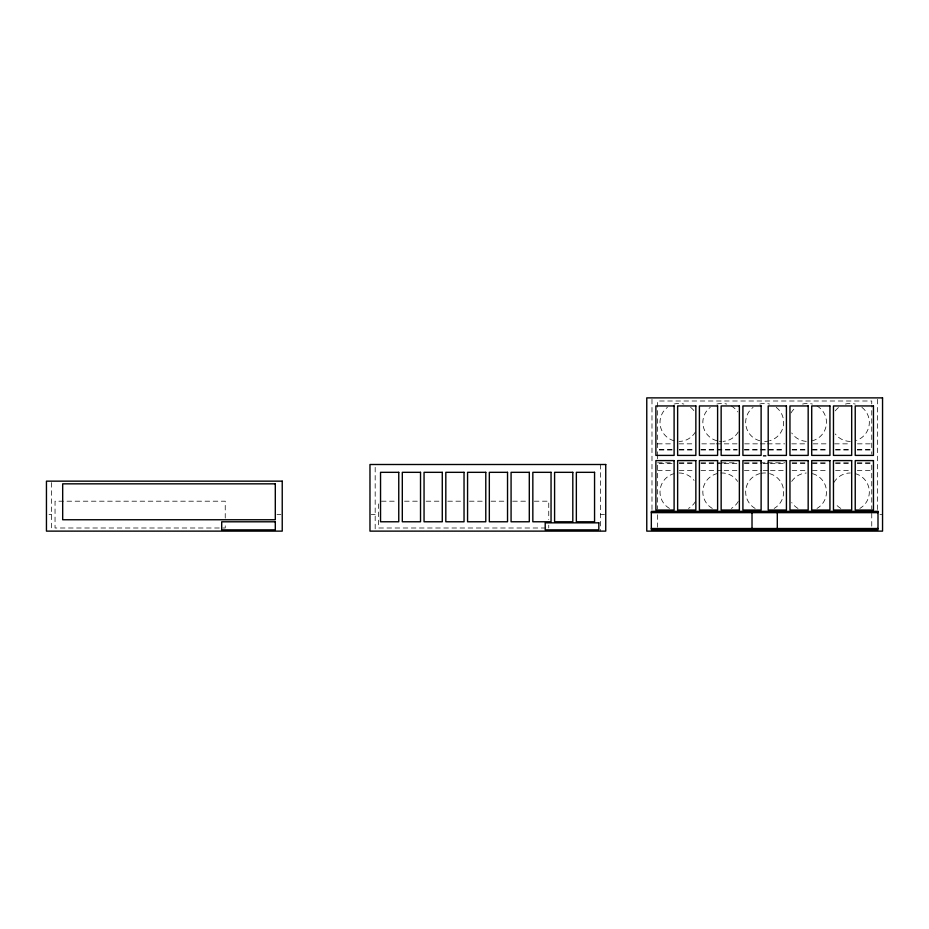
<?xml version="1.0" encoding="UTF-8"?>
<svg xmlns="http://www.w3.org/2000/svg" width="929" height="929" viewBox="0 0 929 929"><rect width="100%" height="100%" fill="white"/><g stroke="black" fill="none" stroke-linecap="round" stroke-linejoin="round"><path stroke-width="0.7" stroke-dasharray="4.64 3.48" d="M657.569 443.841L671.853 443.841M678.994 443.841L694.695 443.841M701.836 443.841L714.691 443.841M716.12 443.841L737.533 443.841M744.675 443.841L758.947 443.841M760.375 443.841L766.088 443.841M767.517 443.841L784.657 443.841M791.787 443.841L806.07 443.841M813.212 443.841L827.484 443.841M834.625 443.841L850.337 443.841M857.467 443.841L871.75 443.841M672.05 449.45L657.569 449.45L657.569 401.003L871.75 401.003L871.75 403.86M679.285 449.45L693.754 449.45M700.989 449.45L737.161 449.45M744.408 449.45L784.924 449.45M792.158 449.45L806.627 449.45M812.422 449.45L828.331 449.45M835.577 449.45L850.047 449.45M857.281 449.45L871.75 449.45L871.75 405.288M672.05 450.008L657.569 450.008L657.569 455.616M679.285 450.008L693.754 450.008M700.989 450.008L737.161 450.008M744.408 450.008L784.924 450.008M792.158 450.008L806.627 450.008M812.422 450.008L828.331 450.008M835.577 450.008L850.047 450.008M857.281 450.008L871.75 450.008L871.75 454.211M763.22 455.616L766.111 455.616M763.22 456.174L766.111 456.174M657.569 462.816L672.05 462.816M679.285 462.816L693.754 462.816M700.989 462.816L719.801 462.816M721.252 462.816L737.161 462.816M744.408 462.816L758.877 462.816M760.317 462.816L766.111 462.816M767.551 462.816L784.924 462.816M792.158 462.816L806.627 462.816M812.422 462.816L828.331 462.816M835.577 462.816L850.047 462.816M857.281 462.816L871.75 462.816M672.05 463.362L657.569 463.362L657.569 509.104M679.285 463.362L693.754 463.362M700.989 463.362L722.692 463.362M724.144 463.362L737.161 463.362M744.408 463.362L761.768 463.362M763.22 463.362L769.003 463.362M770.455 463.362L784.924 463.362M792.158 463.362L806.627 463.362M812.422 463.362L828.331 463.362M835.577 463.362L850.047 463.362M857.281 463.362L871.75 463.362L871.75 509.104M657.569 470.55L672.05 470.55M679.285 470.55L693.754 470.55M700.989 470.55L722.692 470.55M724.144 470.55L737.161 470.55M744.408 470.55L761.768 470.55M763.22 470.55L769.003 470.55M770.455 470.55L784.924 470.55M792.158 470.55L806.627 470.55M812.422 470.55L828.331 470.55M835.577 470.55L850.047 470.55M857.281 470.55L871.75 470.55M381.447 501.195L397.31 501.195M404.521 501.195L418.944 501.195M426.156 501.195L440.578 501.195M447.79 501.195L462.212 501.195M469.424 501.195L483.846 501.195M491.058 501.195L506.92 501.195M512.692 501.195L527.115 501.195M534.326 501.195L548.749 501.195L548.749 519.543M49.051 514.469L51.652 514.469M277.016 514.469L280.918 514.469M371.275 514.469L375.177 514.469M600.54 514.469L604.442 514.469M879.949 514.469L882.55 514.469M545.869 527.997L378.556 527.997L378.556 501.195M877.348 399.319L877.348 510.149M871.75 513.389L871.75 527.219M657.569 456.174L657.569 458.833M657.569 514.771L657.569 527.219M651.984 399.319L651.984 510.149M600.54 464.5L600.54 531.121M548.749 525.175L548.749 527.997M375.177 467.357L375.177 529.727M225.236 518.127L225.236 501.195L55.043 501.195L55.043 527.997L225.236 527.997L225.236 523.77M51.652 482.581L51.652 529.727M861.903 407.343A18.998 18.998 0 0 1 856.433 440.416M850.337 441.414A18.998 18.998 0 0 1 835.264 433.982M835.264 410.85A18.998 18.998 0 0 1 838.771 407.343M845.413 404.069A18.998 18.998 0 0 1 855.249 404.069M816.997 405.973A18.998 18.998 0 0 1 812.41 440.764M806.256 441.38A18.998 18.998 0 0 1 791.694 432.972M791.043 412.917A18.998 18.998 0 0 1 795.932 407.343M802.586 404.069A18.998 18.998 0 0 1 812.41 404.069M776.226 407.343A18.998 18.998 0 0 1 769.584 440.764M768.376 441.054A18.998 18.998 0 0 1 764.66 441.414M759.748 440.764A18.998 18.998 0 0 1 753.094 407.343M759.748 404.069A18.998 18.998 0 0 1 769.584 404.069M738.276 431.915A18.998 18.998 0 0 1 723.064 441.38M721.833 441.414A18.998 18.998 0 0 1 719.348 441.252M716.909 440.764A18.998 18.998 0 0 1 710.267 407.343M716.909 404.069A18.998 18.998 0 0 1 726.745 404.069M731.332 405.973A18.998 18.998 0 0 1 737.626 411.872M695.449 431.915A18.998 18.998 0 0 1 678.994 441.414M674.071 440.764A18.998 18.998 0 0 1 667.428 407.343M674.071 404.069A18.998 18.998 0 0 1 683.907 404.069M690.561 407.343A18.998 18.998 0 0 1 694.068 410.85M855.249 473.627A18.998 18.998 0 0 1 859.836 508.43M840.838 508.43A18.998 18.998 0 0 1 835.264 503.541M833.882 482.476A18.998 18.998 0 0 1 850.337 472.977M812.41 473.627A18.998 18.998 0 0 1 816.997 508.43M797.999 508.43A18.998 18.998 0 0 1 791.694 502.519M791.694 481.419A18.998 18.998 0 0 1 806.256 473.012M769.584 473.627A18.998 18.998 0 0 1 774.159 508.43M755.161 508.43A18.998 18.998 0 0 1 759.748 473.627M760.956 473.337A18.998 18.998 0 0 1 768.376 473.337M738.276 501.474A18.998 18.998 0 0 1 731.332 508.43M712.334 508.43A18.998 18.998 0 0 1 707.968 478.981A18.998 18.998 0 0 1 737.626 481.419M695.449 501.474A18.998 18.998 0 0 1 688.494 508.43M669.495 508.43A18.998 18.998 0 0 1 674.071 473.627M678.994 472.977A18.998 18.998 0 0 1 694.068 480.409"/><path stroke-width="1.39" d="M651.334 512.645L877.998 512.645M651.334 528.52L877.998 528.52M777.306 511.345L777.306 529.82M752.014 511.345L752.014 529.82M882.55 397.879L646.77 397.879L646.77 531.121L882.55 531.121L882.55 397.879M674.106 405.95L655.886 405.95L655.886 455.396L674.106 455.396L674.106 405.95M695.856 405.95L677.636 405.95L677.636 455.396L695.856 455.396L695.856 405.95M717.606 405.95L699.398 405.95L699.398 455.396L717.606 455.396L717.606 405.95M739.368 405.95L721.148 405.95L721.148 455.396L739.368 455.396L739.368 405.95M761.118 405.95L742.91 405.95L742.91 455.396L761.118 455.396L761.118 405.95M786.422 405.95L768.202 405.95L768.202 455.396L786.422 455.396L786.422 405.95M808.172 405.95L789.952 405.95L789.952 455.396L808.172 455.396L808.172 405.95M829.934 405.95L811.714 405.95L811.714 455.396L829.934 455.396L829.934 405.95M851.684 405.95L833.464 405.95L833.464 455.396L851.684 455.396L851.684 405.95M873.446 405.95L855.226 405.95L855.226 455.396L873.446 455.396L873.446 405.95M674.106 460.598L655.886 460.598L655.886 510.044L674.106 510.044L674.106 460.598M695.856 460.598L677.636 460.598L677.636 510.044L695.856 510.044L695.856 460.598M717.606 460.598L699.398 460.598L699.398 510.044L717.606 510.044L717.606 460.598M739.368 460.598L721.148 460.598L721.148 510.044L739.368 510.044L739.368 460.598M761.118 460.598L742.91 460.598L742.91 510.044L761.118 510.044L761.118 460.598M786.422 460.598L768.202 460.598L768.202 510.044L786.422 510.044L786.422 460.598M808.172 460.598L789.952 460.598L789.952 510.044L808.172 510.044L808.172 460.598M829.934 460.598L811.714 460.598L811.714 510.044L829.934 510.044L829.934 460.598M851.684 460.598L833.464 460.598L833.464 510.044L851.684 510.044L851.684 460.598M873.446 460.598L855.226 460.598L855.226 510.044L873.446 510.044L873.446 460.598M605.743 464.5L369.974 464.5L369.974 531.121L605.743 531.121L605.743 464.5M398.762 472.327L380.542 472.327L380.542 521.773L398.762 521.773L398.762 472.327M420.523 472.327L402.303 472.327L402.303 521.773L420.523 521.773L420.523 472.327M442.274 472.327L424.054 472.327L424.054 521.773L442.274 521.773L442.274 472.327M464.035 472.327L445.815 472.327L445.815 521.773L464.035 521.773L464.035 472.327M485.786 472.327L467.566 472.327L467.566 521.773L485.786 521.773L485.786 472.327M507.536 472.327L489.328 472.327L489.328 521.773L507.536 521.773L507.536 472.327M529.298 472.327L511.078 472.327L511.078 521.773L529.298 521.773L529.298 472.327M551.048 472.327L532.84 472.327L532.84 521.773L551.048 521.773L551.048 472.327M572.81 472.327L554.59 472.327L554.59 521.773L572.81 521.773L572.81 472.327M594.56 472.327L576.352 472.327L576.352 521.773L594.56 521.773L594.56 472.327M282.23 481.152L46.45 481.152L46.45 531.121L282.23 531.121L282.23 481.152M275.298 483.835L62.684 483.835L62.684 519.752L275.298 519.752L275.298 483.835M877.998 511.345L651.334 511.345L651.334 529.82L877.998 529.82L877.998 511.345M275.298 521.796L221.694 521.796L221.694 529.867L275.298 529.867L275.298 521.796M598.822 522.841L545.207 522.841L545.207 529.867L598.822 529.867L598.822 522.841"/></g></svg>
